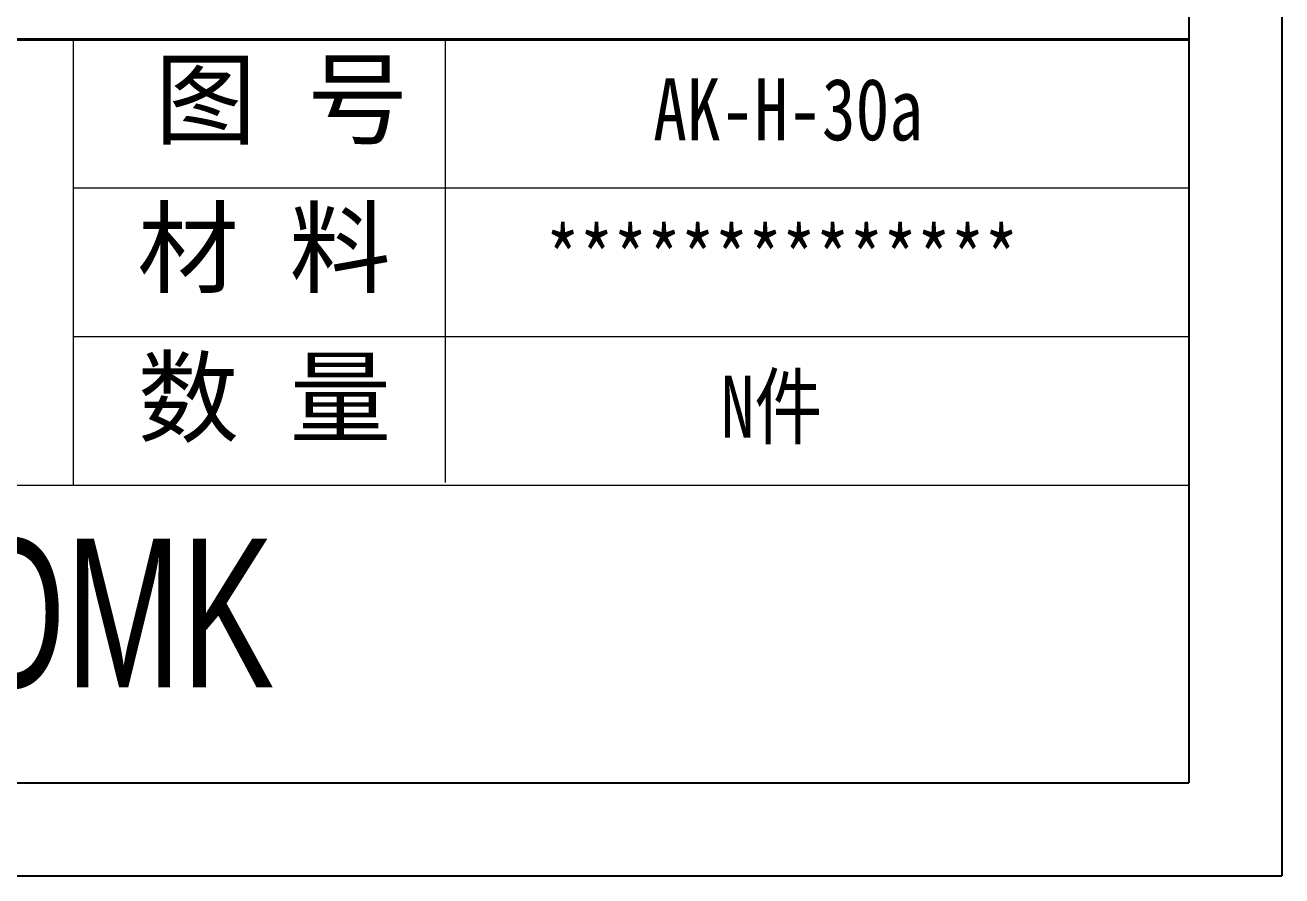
# Model space of a CAD drawing. Header units: inches. Extents: x 1568 to 2997, y 532 to 848.
# Drawn here: x 1913.3 to 2015, y 531.8 to 600.6 of the extents above; entities that cross this region are included whole.
import ezdxf

# ---------------------------------------------------------------- set-up
doc = ezdxf.new("R2010")
doc.units = ezdxf.units.IN
doc.layers.add('文字', color=81, linetype='Continuous')
doc.layers.add('粗实线', color=7, linetype='Continuous', lineweight=30)
doc.layers.add('细实线', color=3, linetype='Continuous', lineweight=9)
doc.styles.get("Standard").update_dxf_attribs({"font": 'txt', "bigfont": 'gbcbig.shx'})
doc.styles.add('宋体', font='', dxfattribs={"width": 0.8, "height": 3.5})
doc.styles.add('长仿宋', font='', dxfattribs={"width": 0.7, "height": 4})
doc.styles.get('宋体').set_extended_font_data('SimSun')
doc.styles.get('长仿宋').set_extended_font_data('SimSun')

msp = doc.modelspace()

# ---------------------------------------------------------------- linework, layer by layer
for p, q in [((2015.02, 847.734), (2015.02, 531.77)), ((2007.497, 840.211), (2007.497, 539.293)), ((1579.72, 539.293), (2007.497, 539.293)), ((1568.157, 531.77), (2015.02, 531.77))]:
    msp.add_line(p, q)
at = {"layer": '粗实线', "color": 7, "lineweight": 40}
msp.add_line((2007.497, 599.476), (1826.946, 599.476), dxfattribs=at)
at = {"layer": '细实线', "color": 7}
for p, q in [((1917.222, 599.476), (1917.222, 563.366)), ((1947.314, 599.476), (1947.314, 563.619)), ((2007.497, 587.44), (1917.222, 587.44)), ((2007.497, 575.403), (1917.222, 575.403)), ((2007.497, 563.366), (1736.671, 563.366))]:
    msp.add_line(p, q, dxfattribs=at)

# ---------------------------------------------------------------- texts
at = {"layer": '文字', "color": 0, "char_height": 4.51378, "width": 52.18432, "attachment_point": 1, "style": '宋体'}
for s, insert in [('{\\H1.111x;AK-H-30a}', (1964.155, 596.332)), ('{\\H1.111x;**************}', (1955.473, 584.295)), ('{\\H1.111x;N件}', (1969.615, 572.259))]:
    msp.add_mtext(s, dxfattribs=dict(at, insert=insert))
at = {"layer": '粗实线', "insert": (1893.442, 559.056), "char_height": 12.03674, "width": 134.98008, "attachment_point": 1, "style": '长仿宋'}
msp.add_mtext('{\\fSTXinwei|b0|i0|c134|p2;SZOMK}', dxfattribs=at)
at = {"layer": '细实线', "color": 7, "char_height": 6.01837, "attachment_point": 1}
for s, insert, width in [('{\\fSimSun|b0|i0|c134|p54;图 号}', (1923.84, 597.649), 30.09184), ('{\\fSimSun|b0|i0|c134|p54;材 料   }', (1922.413, 585.612), 30.09184), ('{\\fSimSun|b0|i0|c134|p54;数 量}', (1922.442, 573.516), 27.19174)]:
    msp.add_mtext(s, dxfattribs=dict(at, insert=insert, width=width))

doc.saveas('drawing.dxf')
